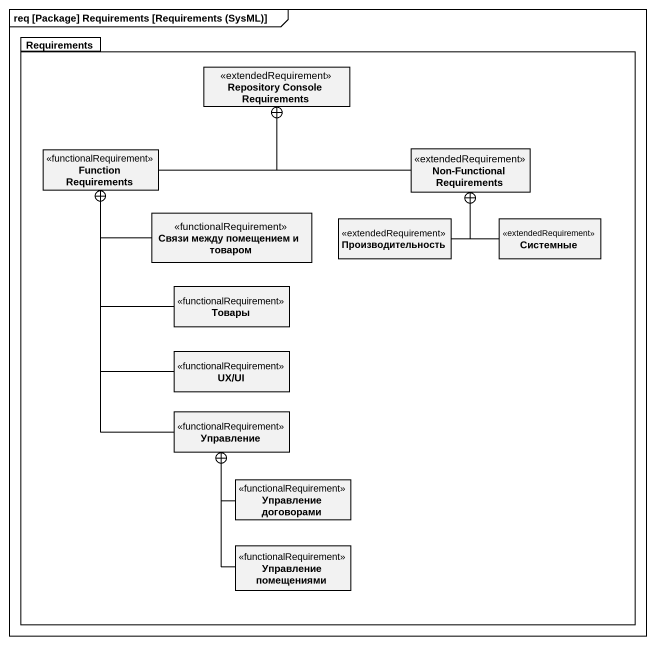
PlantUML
@startuml
mainframe req [Package] Requirements [Requirements (SysML)]
hide circle
hide empty members
package Requirements {
  class "Repository Console Requirements" as Repository_Console <<extendedRequirement>>
  class "Function Requirements" as Function_Requirements <<functionalRequirement>>
  class "Non-Functional Requirements" as Non_Functional_Requirements <<extendedRequirement>>
  class "Связи между помещением и товаром" as Связи_между_помещением_и <<functionalRequirement>>
  class Производительность <<extendedRequirement>>
  class Системные <<extendedRequirement>>
  class Товары <<functionalRequirement>>
  class "UX/UI" as UX_UI <<functionalRequirement>>
  class Управление <<functionalRequirement>>
  class "Управление договорами" as Управление_договорами <<functionalRequirement>>
  class "Управление помещениями" as Управление_помещениями <<functionalRequirement>>
}
Function_Requirements -right-+ Repository_Console
Non_Functional_Requirements -left-+ Repository_Console
Связи_между_помещением_и -left-+ Function_Requirements
Производительность -up-+ Non_Functional_Requirements
Системные -up-+ Non_Functional_Requirements
Товары -up-+ Function_Requirements
UX_UI -up-+ Function_Requirements
Управление -up-+ Function_Requirements
Управление_договорами -up-+ Управление
Управление_помещениями -up-+ Управление
@enduml
